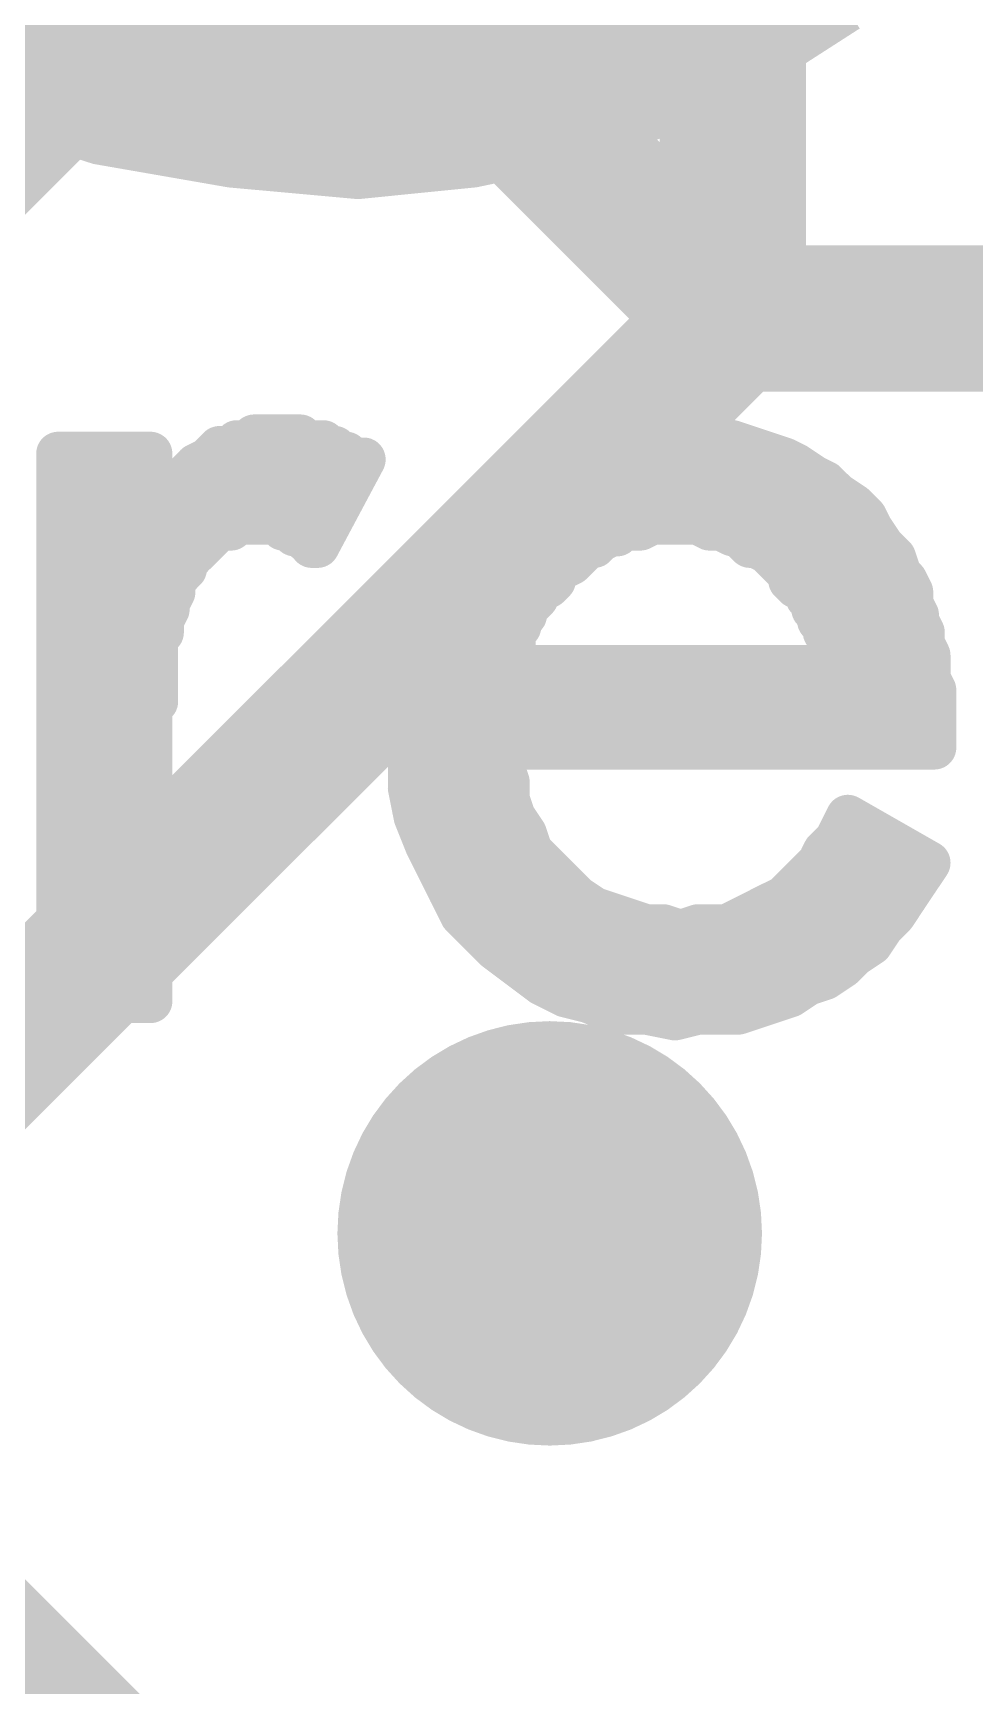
# Model space of a CAD drawing. Extents: x -0.5 to 61.7, y -0.1 to 16.6.
# Drawn here: x 21.329 to 22.963, y 3.66 to 6.528 of the extents above; entities that cross this region are included whole.
import ezdxf

# ---------------------------------------------------------------- set-up
doc = ezdxf.new("R2010")
doc.units = 0
for name, color, linetype in [('1', 12, 'CONTINUOUS'), ('16', 132, 'CONTINUOUS'), ('18', 110, 'CONTINUOUS'), ('21', 41, 'CONTINUOUS')]:
    doc.layers.add(name, color=color, linetype=linetype)

# ---------------------------------------------------------------- blocks, each defined once
blk = doc.blocks.new('ROUNDV')
at = {"const_width": 0.5}
blk.add_lwpolyline([(0, -0.25, 1), (0, 0.25, 1), (0, -0.25)], format="xyb", dxfattribs=at)

msp = doc.modelspace()

# ---------------------------------------------------------------- linework, layer by layer
at = {"layer": '1', "const_width": 0.254}
for points in [[(20.955, 6.0325), (23.1775, 8.255)], [(22.5425, 6.0325), (22.5425, 6.6675)], [(20.955, 4.445), (22.5425, 6.0325)]]:
    msp.add_lwpolyline(points, dxfattribs=at)
at = {"layer": '1', "const_width": 0.127}
for points in [[(22.5874, 5.9876, 1), (22.4976, 6.0774)], [(22.479, 6.0325, 1), (22.606, 6.0325)]]:
    msp.add_lwpolyline(points, format="xyb", dxfattribs=at)
at = {"layer": '16', "const_width": 0.254}
for points in [[(21.275, 7.3), (22.5425, 6.0325)], [(22.5425, 6.0325), (23.3925, 6.0325)], [(21.805, 3.175), (20.2175, 4.7625)]]:
    msp.add_lwpolyline(points, dxfattribs=at)
at = {"layer": '16', "const_width": 0.127}
for points in [[(22.5425, 6.096, 1), (22.5425, 5.969)], [(22.4976, 5.9876, 1), (22.5874, 6.0774)]]:
    msp.add_lwpolyline(points, format="xyb", dxfattribs=at)
at = {"layer": '21', "const_width": 0.0762}
for points in [[(22.7423, 6.568), (22.6023, 6.478)], [(20.9289, 6.5532), (22.7192, 6.5532)], [(21.0742, 6.477), (22.6004, 6.477)], [(22.6023, 6.478), (22.4522, 6.398)], [(21.4423, 6.338), (21.1923, 6.418)], [(21.246, 6.4008), (22.4575, 6.4008)], [(22.4522, 6.398), (22.2823, 6.338)], [(21.6723, 6.298), (21.4423, 6.338)], [(22.2823, 6.338), (22.0922, 6.298)], [(21.5193, 6.3246), (22.2186, 6.3246)], [(21.8923, 6.278), (21.6723, 6.298)], [(22.0922, 6.298), (21.8923, 6.278)], [(21.6822, 5.818), (21.6723, 5.808)], [(21.7022, 5.818), (21.6822, 5.818)], [(21.7123, 5.828), (21.7022, 5.818)], [(21.7923, 5.828), (21.7123, 5.828)], [(21.8023, 5.818), (21.7923, 5.828)], [(21.8323, 5.818), (21.8023, 5.818)], [(21.8323, 5.808), (21.8323, 5.818)], [(22.3422, 5.818), (22.3023, 5.808)], [(22.3723, 5.828), (22.3422, 5.818)], [(22.5023, 5.828), (22.3723, 5.828)], [(22.5423, 5.818), (22.5023, 5.828)], [(22.5723, 5.808), (22.5423, 5.818)], [(21.5323, 5.798), (21.3723, 5.798)], [(21.3723, 5.798), (21.3723, 5.588)], [(21.3723, 5.7912), (21.5323, 5.7912)], [(21.5323, 5.698), (21.5323, 5.798)], [(21.6323, 5.788), (21.6122, 5.778)], [(21.6423, 5.798), (21.6323, 5.788)], [(21.6355, 5.7912), (21.879, 5.7912)], [(21.6523, 5.808), (21.6423, 5.798)], [(21.6723, 5.808), (21.6523, 5.808)], [(21.8223, 5.638), (21.9023, 5.788)], [(21.8523, 5.808), (21.8323, 5.808)], [(21.8622, 5.798), (21.8523, 5.808)], [(21.8723, 5.798), (21.8622, 5.798)], [(21.8823, 5.788), (21.8723, 5.798)], [(21.9023, 5.788), (21.8823, 5.788)], [(22.2523, 5.788), (22.2223, 5.778)], [(22.2722, 5.798), (22.2523, 5.788)], [(22.2586, 5.7912), (22.6227, 5.7912)], [(22.3023, 5.808), (22.2722, 5.798)], [(22.6023, 5.798), (22.5723, 5.808)], [(22.6323, 5.788), (22.6023, 5.798)], [(22.6523, 5.778), (22.6323, 5.788)], [(21.5922, 5.758), (21.5823, 5.748)], [(21.6023, 5.768), (21.5922, 5.758)], [(21.6122, 5.778), (21.6023, 5.768)], [(22.1923, 5.758), (22.1723, 5.748)], [(22.2223, 5.778), (22.1923, 5.758)], [(22.6822, 5.758), (22.6523, 5.778)], [(22.7022, 5.748), (22.6822, 5.758)], [(21.5623, 5.728), (21.5523, 5.708)], [(21.5723, 5.738), (21.5623, 5.728)], [(21.5823, 5.748), (21.5723, 5.738)], [(22.1523, 5.728), (22.1223, 5.708)], [(22.1723, 5.748), (22.1523, 5.728)], [(22.7223, 5.728), (22.7022, 5.748)], [(22.7523, 5.708), (22.7223, 5.728)], [(21.3723, 5.715), (21.5323, 5.715)], [(21.5523, 5.708), (21.5423, 5.698)], [(21.5557, 5.715), (21.8633, 5.715)], [(22.1223, 5.708), (22.1023, 5.688)], [(22.1328, 5.715), (22.7417, 5.715)], [(22.7722, 5.688), (22.7523, 5.708)], [(21.5423, 5.698), (21.5323, 5.698)], [(21.6723, 5.668), (21.6822, 5.678)], [(21.6822, 5.678), (21.7523, 5.678)], [(21.7523, 5.678), (21.7623, 5.668)], [(22.1023, 5.688), (22.0922, 5.668)], [(22.3823, 5.668), (22.4023, 5.678)], [(22.4023, 5.678), (22.4823, 5.678)], [(22.4823, 5.678), (22.5023, 5.668)], [(22.7823, 5.668), (22.7722, 5.688)], [(21.6223, 5.638), (21.6323, 5.648)], [(21.6323, 5.648), (21.6423, 5.658)], [(21.6423, 5.658), (21.6523, 5.668)], [(21.6523, 5.668), (21.6723, 5.668)], [(21.7623, 5.668), (21.7722, 5.668)], [(21.7722, 5.668), (21.7823, 5.658)], [(21.7823, 5.658), (21.7923, 5.658)], [(21.7923, 5.658), (21.8023, 5.648)], [(21.8023, 5.648), (21.8123, 5.648)], [(21.8123, 5.648), (21.8123, 5.638)], [(22.0922, 5.668), (22.0723, 5.638)], [(22.3023, 5.638), (22.3123, 5.648)], [(22.3123, 5.648), (22.3323, 5.658)], [(22.3323, 5.658), (22.3422, 5.658)], [(22.3422, 5.658), (22.3523, 5.668)], [(22.3523, 5.668), (22.3823, 5.668)], [(22.5023, 5.668), (22.5222, 5.668)], [(22.5222, 5.668), (22.5423, 5.658)], [(22.5423, 5.658), (22.5523, 5.658)], [(22.5523, 5.658), (22.5623, 5.648)], [(22.5623, 5.648), (22.5723, 5.638)], [(22.8023, 5.638), (22.7823, 5.668)], [(21.3723, 5.6388), (21.6231, 5.6388)], [(21.5922, 5.608), (21.6023, 5.618)], [(21.6023, 5.618), (21.6023, 5.628)], [(21.6023, 5.628), (21.6122, 5.628)], [(21.6122, 5.628), (21.6223, 5.638)], [(21.8123, 5.6388), (21.8227, 5.6388)], [(21.8123, 5.638), (21.8223, 5.638)], [(22.0523, 5.618), (22.0423, 5.588)], [(22.0723, 5.638), (22.0523, 5.618)], [(22.0728, 5.6388), (22.3031, 5.6388)], [(22.2623, 5.608), (22.2722, 5.618)], [(22.2722, 5.618), (22.2823, 5.628)], [(22.2823, 5.628), (22.2923, 5.638)], [(22.2923, 5.638), (22.3023, 5.638)], [(22.5715, 5.6388), (22.8017, 5.6388)], [(22.5723, 5.638), (22.5823, 5.638)], [(22.5823, 5.638), (22.6023, 5.628)], [(22.6023, 5.628), (22.6122, 5.618)], [(22.6122, 5.618), (22.6223, 5.608)], [(22.8223, 5.618), (22.8023, 5.638)], [(22.8323, 5.588), (22.8223, 5.618)], [(21.3723, 5.588), (21.3723, 4.848)], [(21.5823, 5.588), (21.3723, 5.588)], [(21.3723, 5.588), (21.5823, 5.588)], [(21.5723, 5.578), (21.5823, 5.588)], [(21.5823, 5.588), (21.5922, 5.598)], [(21.5922, 5.598), (21.5922, 5.608)], [(22.0423, 5.588), (22.0323, 5.578)], [(22.2323, 5.588), (22.0423, 5.588)], [(22.0423, 5.588), (22.2323, 5.588)], [(22.2323, 5.588), (22.2423, 5.598)], [(22.2323, 5.578), (22.2323, 5.588)], [(22.2423, 5.598), (22.2623, 5.608)], [(22.6223, 5.608), (22.6323, 5.598)], [(22.6323, 5.598), (22.6423, 5.588)], [(22.8323, 5.588), (22.6423, 5.588)], [(22.6423, 5.588), (22.6423, 5.578)], [(22.6423, 5.588), (22.8323, 5.588)], [(22.8422, 5.578), (22.8323, 5.588)], [(21.3723, 5.5626), (21.5723, 5.5626)], [(21.5623, 5.538), (21.5723, 5.558)], [(21.5723, 5.558), (21.5723, 5.578)], [(22.0323, 5.578), (22.0222, 5.558)], [(22.0222, 5.558), (22.0222, 5.548)], [(22.0246, 5.5626), (22.2068, 5.5626)], [(22.2022, 5.558), (22.2123, 5.568)], [(22.2022, 5.548), (22.2022, 5.558)], [(22.2123, 5.568), (22.2223, 5.568)], [(22.2223, 5.568), (22.2323, 5.578)], [(22.6423, 5.578), (22.6523, 5.568)], [(22.6523, 5.568), (22.6623, 5.568)], [(22.6623, 5.568), (22.6723, 5.558)], [(22.6677, 5.5626), (22.8499, 5.5626)], [(22.6723, 5.558), (22.6723, 5.548)], [(22.8523, 5.558), (22.8422, 5.578)], [(22.8523, 5.538), (22.8523, 5.558)], [(21.5523, 5.508), (21.5623, 5.528)], [(21.5623, 5.528), (21.5623, 5.538)], [(22.0123, 5.528), (22.0023, 5.508)], [(22.0222, 5.548), (22.0123, 5.528)], [(22.1822, 5.528), (22.1923, 5.538)], [(22.1822, 5.518), (22.1822, 5.528)], [(22.1923, 5.538), (22.2022, 5.548)], [(22.6723, 5.548), (22.6822, 5.538)], [(22.6822, 5.538), (22.6822, 5.528)], [(22.6822, 5.528), (22.6923, 5.518)], [(22.8622, 5.518), (22.8523, 5.538)], [(21.5523, 5.488), (21.5523, 5.508)], [(22.0023, 5.498), (21.9923, 5.478)], [(22.0023, 5.508), (22.0023, 5.498)], [(22.1623, 5.488), (22.1723, 5.498)], [(22.1723, 5.508), (22.1822, 5.518)], [(22.1723, 5.498), (22.1723, 5.508)], [(22.6923, 5.518), (22.6923, 5.508)], [(22.6923, 5.508), (22.7022, 5.498)], [(22.7022, 5.498), (22.7022, 5.488)], [(22.8622, 5.508), (22.8622, 5.518)], [(22.8723, 5.488), (22.8622, 5.508)], [(21.3723, 5.4864), (21.5507, 5.4864)], [(21.5423, 5.478), (21.5523, 5.488)], [(21.5423, 5.368), (21.5423, 5.478)], [(21.9923, 5.478), (21.9923, 5.438)], [(21.9964, 5.4864), (22.1623, 5.4864)], [(22.1623, 5.458), (22.1623, 5.488)], [(22.7022, 5.488), (22.7123, 5.478)], [(22.7039, 5.4864), (22.8723, 5.4864)], [(22.7123, 5.478), (22.7123, 5.448)], [(22.8723, 5.468), (22.8723, 5.488)], [(22.1523, 5.448), (22.1623, 5.458)], [(22.1523, 5.428), (22.1523, 5.448)], [(22.7123, 5.448), (22.7223, 5.438)], [(22.8823, 5.448), (22.8723, 5.468)], [(22.8823, 5.408), (22.8823, 5.448)], [(21.9923, 5.438), (21.9823, 5.428)], [(21.9823, 5.428), (21.9823, 5.348)], [(22.7223, 5.428), (22.1523, 5.428)], [(22.7223, 5.438), (22.7223, 5.428)], [(21.3723, 5.4102), (21.5423, 5.4102)], [(21.9823, 5.4102), (22.8823, 5.4102)], [(22.8923, 5.388), (22.8823, 5.408)], [(22.8923, 5.288), (22.8923, 5.388)], [(21.5323, 5.358), (21.5423, 5.368)], [(21.5323, 4.848), (21.5323, 5.358)], [(21.3723, 5.334), (21.5323, 5.334)], [(21.9823, 5.348), (21.9723, 5.328)], [(21.9723, 5.328), (21.9723, 5.308)], [(21.9753, 5.334), (22.8923, 5.334)], [(21.9723, 5.308), (21.9823, 5.258)], [(22.1423, 5.258), (22.1423, 5.288)], [(22.1423, 5.288), (22.8923, 5.288)], [(21.3723, 5.2578), (21.5323, 5.2578)], [(21.9823, 5.258), (21.9823, 5.218)], [(21.9823, 5.2578), (22.1423, 5.2578)], [(22.1523, 5.228), (22.1423, 5.258)], [(21.9823, 5.218), (21.9923, 5.168)], [(22.1523, 5.198), (22.1523, 5.228)], [(22.1623, 5.168), (22.1523, 5.198)], [(21.3723, 5.1816), (21.5323, 5.1816)], [(21.9895, 5.1816), (22.1577, 5.1816)], [(21.9923, 5.168), (22.0123, 5.118)], [(22.1822, 5.138), (22.1623, 5.168)], [(22.7423, 5.168), (22.7323, 5.148)], [(22.8823, 5.088), (22.7423, 5.168)], [(22.1923, 5.108), (22.1822, 5.138)], [(22.7223, 5.128), (22.7022, 5.108)], [(22.7323, 5.148), (22.7223, 5.128)], [(21.3723, 5.1054), (21.5323, 5.1054)], [(22.0123, 5.118), (22.0323, 5.078)], [(22.0186, 5.1054), (22.1949, 5.1054)], [(22.2123, 5.088), (22.1923, 5.108)], [(22.7022, 5.108), (22.6923, 5.088)], [(22.701, 5.1054), (22.8518, 5.1054)], [(22.0323, 5.078), (22.0523, 5.038)], [(22.2323, 5.068), (22.2123, 5.088)], [(22.2523, 5.048), (22.2323, 5.068)], [(22.6822, 5.078), (22.6623, 5.058)], [(22.6923, 5.088), (22.6822, 5.078)], [(22.8622, 5.058), (22.8823, 5.088)], [(22.2722, 5.028), (22.2523, 5.048)], [(22.6623, 5.058), (22.6423, 5.038)], [(22.8422, 5.028), (22.8622, 5.058)], [(21.3723, 5.0292), (21.5323, 5.0292)], [(22.0523, 5.038), (22.0723, 4.998)], [(22.0567, 5.0292), (22.2711, 5.0292)], [(22.3023, 5.008), (22.2722, 5.028)], [(22.6122, 5.018), (22.5922, 5.008)], [(22.6323, 5.028), (22.6122, 5.018)], [(22.6423, 5.038), (22.6323, 5.028)], [(22.6334, 5.0292), (22.8431, 5.0292)], [(22.8223, 4.998), (22.8422, 5.028)], [(22.0723, 4.998), (22.1023, 4.968)], [(22.3323, 4.998), (22.3023, 5.008)], [(22.3622, 4.988), (22.3323, 4.998)], [(22.3923, 4.978), (22.3622, 4.988)], [(22.5523, 4.988), (22.5323, 4.978)], [(22.5723, 4.998), (22.5523, 4.988)], [(22.5922, 5.008), (22.5723, 4.998)], [(22.8023, 4.978), (22.8223, 4.998)], [(21.3723, 4.953), (21.5323, 4.953)], [(22.1023, 4.968), (22.1323, 4.938)], [(22.1173, 4.953), (22.7856, 4.953)], [(22.4223, 4.978), (22.3923, 4.978)], [(22.4522, 4.968), (22.4223, 4.978)], [(22.4823, 4.978), (22.4522, 4.968)], [(22.5323, 4.978), (22.4823, 4.978)], [(22.7823, 4.948), (22.8023, 4.978)], [(22.1323, 4.938), (22.1723, 4.908)], [(22.7323, 4.908), (22.7523, 4.928)], [(22.7523, 4.928), (22.7823, 4.948)], [(22.1723, 4.908), (22.2123, 4.878)], [(22.7022, 4.888), (22.7323, 4.908)], [(21.3723, 4.8768), (21.5323, 4.8768)], [(22.2123, 4.878), (22.2523, 4.858)], [(22.2147, 4.8768), (22.6705, 4.8768)], [(22.6423, 4.858), (22.6723, 4.878)], [(22.6723, 4.878), (22.7022, 4.888)], [(21.3723, 4.848), (21.5323, 4.848)], [(22.2523, 4.858), (22.2923, 4.848)], [(22.2923, 4.848), (22.3422, 4.828)], [(22.5823, 4.838), (22.6122, 4.848)], [(22.6122, 4.848), (22.6423, 4.858)], [(22.3422, 4.828), (22.3923, 4.828)], [(22.3923, 4.828), (22.4423, 4.818)], [(22.4423, 4.818), (22.4823, 4.828)], [(22.4823, 4.828), (22.5523, 4.828)], [(22.5523, 4.828), (22.5823, 4.838)]]:
    msp.add_lwpolyline(points, dxfattribs=at)
at = {"layer": '21', "const_width": 0.0381}
for points in [[(22.7192, 6.5342, 1), (22.7192, 6.5723)], [(22.5919, 6.494, 1), (22.6126, 6.462)], [(22.6112, 6.4612, 1), (22.5933, 6.4948)], [(22.6004, 6.458, 1), (22.6004, 6.4961)], [(22.4433, 6.4148, 1), (22.4612, 6.3812)], [(22.4586, 6.38, 1), (22.4459, 6.416)], [(22.4575, 6.3818, 1), (22.4575, 6.4199)], [(21.4455, 6.3568, 1), (21.439, 6.3192)], [(21.4364, 6.3199, 1), (21.4481, 6.3561)], [(22.2759, 6.356, 1), (22.2886, 6.32)], [(22.2862, 6.3194, 1), (22.2783, 6.3566)], [(21.5193, 6.3437, 1), (21.5193, 6.3056)], [(22.2186, 6.3056, 1), (22.2186, 6.3437)], [(21.674, 6.317, 1), (21.6705, 6.279)], [(21.669, 6.2792, 1), (21.6755, 6.3168)], [(21.8904, 6.297, 1), (21.8941, 6.259)], [(21.8905, 6.259, 1), (21.894, 6.297)], [(22.0883, 6.3166, 1), (22.0962, 6.2794)], [(22.0941, 6.279, 1), (22.0904, 6.317)], [(21.6822, 5.8371, 1), (21.6822, 5.799)], [(21.6957, 5.8045, 1), (21.6688, 5.8315)], [(21.7123, 5.8471, 1), (21.7123, 5.809)], [(21.7257, 5.8145, 1), (21.6988, 5.8415)], [(21.7022, 5.799, 1), (21.7022, 5.8371)], [(21.8057, 5.8415, 1), (21.7788, 5.8145)], [(21.8023, 5.8371, 1), (21.8023, 5.799)], [(21.7923, 5.809, 1), (21.7923, 5.8471)], [(21.8513, 5.818, 1), (21.8132, 5.818)], [(21.8323, 5.799, 1), (21.8323, 5.8371)], [(22.3362, 5.8361, 1), (22.3483, 5.7999)], [(22.3469, 5.7995, 1), (22.3376, 5.8365)], [(22.3723, 5.8471, 1), (22.3723, 5.809)], [(22.3783, 5.8099, 1), (22.3662, 5.8461)], [(22.5069, 5.8465, 1), (22.4976, 5.8095)], [(22.5023, 5.809, 1), (22.5023, 5.8471)], [(22.5483, 5.8361, 1), (22.5362, 5.7999)], [(22.5376, 5.7995, 1), (22.5469, 5.8365)], [(21.3723, 5.8171, 1), (21.3723, 5.779)], [(21.3913, 5.798, 1), (21.3532, 5.798)], [(21.3723, 5.8102, 1), (21.3723, 5.7721)], [(21.5513, 5.798, 1), (21.5132, 5.798)], [(21.5323, 5.779, 1), (21.5323, 5.8171)], [(21.5323, 5.7721, 1), (21.5323, 5.8102)], [(21.6355, 5.8102, 1), (21.6355, 5.7721)], [(21.6288, 5.8115, 1), (21.6557, 5.7845)], [(21.6408, 5.771, 1), (21.6237, 5.805)], [(21.6557, 5.7845, 1), (21.6288, 5.8115)], [(21.6523, 5.8271, 1), (21.6523, 5.789)], [(21.6657, 5.7945, 1), (21.6388, 5.8215)], [(21.6588, 5.8215, 1), (21.6857, 5.7945)], [(21.6723, 5.789, 1), (21.6723, 5.8271)], [(21.6888, 5.8315, 1), (21.7157, 5.8045)], [(21.7888, 5.8045, 1), (21.8157, 5.8315)], [(21.8132, 5.808, 1), (21.8513, 5.808)], [(21.8323, 5.8271, 1), (21.8323, 5.789)], [(21.8657, 5.8215, 1), (21.8388, 5.7945)], [(21.8622, 5.8171, 1), (21.8622, 5.779)], [(21.8488, 5.7845, 1), (21.8757, 5.8115)], [(21.8523, 5.789, 1), (21.8523, 5.8271)], [(21.8857, 5.8115, 1), (21.8588, 5.7845)], [(21.8823, 5.8071, 1), (21.8823, 5.769)], [(21.8723, 5.779, 1), (21.8723, 5.8171)], [(21.879, 5.7721, 1), (21.879, 5.8102)], [(21.9191, 5.779, 1), (21.8854, 5.797)], [(21.9023, 5.769, 1), (21.9023, 5.8071)], [(22.2437, 5.805, 1), (22.2608, 5.771)], [(22.2586, 5.8102, 1), (22.2586, 5.7721)], [(22.2583, 5.7699, 1), (22.2462, 5.8061)], [(22.2662, 5.8161, 1), (22.2783, 5.7799)], [(22.2808, 5.781, 1), (22.2637, 5.815)], [(22.2976, 5.8265, 1), (22.3069, 5.7895)], [(22.3083, 5.7899, 1), (22.2962, 5.8261)], [(22.5783, 5.8261, 1), (22.5662, 5.7899)], [(22.5662, 5.7899, 1), (22.5783, 5.8261)], [(22.6083, 5.8161, 1), (22.5962, 5.7799)], [(22.5962, 5.7799, 1), (22.6083, 5.8161)], [(22.6408, 5.805, 1), (22.6237, 5.771)], [(22.6227, 5.7721, 1), (22.6227, 5.8102)], [(22.6262, 5.7699, 1), (22.6383, 5.8061)], [(21.6057, 5.7445, 1), (21.5788, 5.7715)], [(21.5888, 5.7815, 1), (21.6157, 5.7545)], [(21.6157, 5.7545, 1), (21.5888, 5.7815)], [(21.6037, 5.795, 1), (21.6208, 5.761)], [(21.6257, 5.7645, 1), (21.5988, 5.7915)], [(21.6188, 5.8015, 1), (21.6457, 5.7745)], [(21.8688, 5.7745, 1), (21.8957, 5.8015)], [(22.2008, 5.741, 1), (22.1837, 5.775)], [(22.2162, 5.7961, 1), (22.2283, 5.7599)], [(22.2328, 5.7621, 1), (22.2117, 5.7939)], [(22.6628, 5.7939, 1), (22.6417, 5.7621)], [(22.6437, 5.761, 1), (22.6608, 5.795)], [(22.6908, 5.775, 1), (22.6737, 5.741)], [(21.5793, 5.7195, 1), (21.5452, 5.7365)], [(21.5588, 5.7515, 1), (21.5857, 5.7245)], [(21.5857, 5.7245, 1), (21.5588, 5.7515)], [(21.5688, 5.7615, 1), (21.5957, 5.7345)], [(21.5957, 5.7345, 1), (21.5688, 5.7615)], [(21.5788, 5.7715, 1), (21.6057, 5.7445)], [(22.1628, 5.7121, 1), (22.1417, 5.7439)], [(22.1637, 5.765, 1), (22.1808, 5.731)], [(22.1857, 5.7345, 1), (22.1588, 5.7615)], [(22.1817, 5.7739, 1), (22.2028, 5.7421)], [(22.6717, 5.7421, 1), (22.6928, 5.7739)], [(22.7157, 5.7615, 1), (22.6888, 5.7345)], [(22.6937, 5.731, 1), (22.7108, 5.765)], [(22.7328, 5.7439, 1), (22.7117, 5.7121)], [(21.3723, 5.734, 1), (21.3723, 5.6959)], [(21.5323, 5.6959, 1), (21.5323, 5.734)], [(21.5557, 5.734, 1), (21.5557, 5.6959)], [(21.5657, 5.6945, 1), (21.5388, 5.7215)], [(21.5488, 5.7415, 1), (21.5757, 5.7145)], [(21.8633, 5.6959, 1), (21.8633, 5.734)], [(22.1117, 5.7239, 1), (22.1328, 5.6921)], [(22.1357, 5.6945, 1), (22.1088, 5.7215)], [(22.1328, 5.734, 1), (22.1328, 5.6959)], [(22.1388, 5.7415, 1), (22.1657, 5.7145)], [(22.7088, 5.7145, 1), (22.7357, 5.7415)], [(22.7657, 5.7215, 1), (22.7388, 5.6945)], [(22.7417, 5.6959, 1), (22.7417, 5.734)], [(22.7417, 5.6921, 1), (22.7628, 5.7239)], [(21.5323, 5.7171, 1), (21.5323, 5.679)], [(21.5132, 5.698, 1), (21.5513, 5.698)], [(21.5288, 5.7115, 1), (21.5557, 5.6845)], [(21.5352, 5.7165, 1), (21.5693, 5.6995)], [(21.5423, 5.679, 1), (21.5423, 5.7171)], [(21.6822, 5.697, 1), (21.6822, 5.6589)], [(21.6957, 5.6645, 1), (21.6688, 5.6915)], [(21.7657, 5.6915, 1), (21.7388, 5.6645)], [(21.7523, 5.6589, 1), (21.7523, 5.697)], [(22.0888, 5.7015, 1), (22.1157, 5.6745)], [(22.1193, 5.6795, 1), (22.0852, 5.6965)], [(22.4023, 5.697, 1), (22.4023, 5.6589)], [(22.4108, 5.661, 1), (22.3937, 5.695)], [(22.4908, 5.695, 1), (22.4737, 5.661)], [(22.4823, 5.6589, 1), (22.4823, 5.697)], [(22.7893, 5.6965, 1), (22.7552, 5.6795)], [(22.7588, 5.6745, 1), (22.7857, 5.7015)], [(21.6188, 5.6615, 1), (21.6457, 5.6345)], [(21.6457, 5.6345, 1), (21.6188, 5.6615)], [(21.6288, 5.6715, 1), (21.6557, 5.6445)], [(21.6557, 5.6445, 1), (21.6288, 5.6715)], [(21.6523, 5.6871, 1), (21.6523, 5.649)], [(21.6657, 5.6545, 1), (21.6388, 5.6815)], [(21.6588, 5.6815, 1), (21.6857, 5.6545)], [(21.6723, 5.649, 1), (21.6723, 5.6871)], [(21.7623, 5.6871, 1), (21.7623, 5.649)], [(21.7488, 5.6545, 1), (21.7757, 5.6815)], [(21.7857, 5.6815, 1), (21.7588, 5.6545)], [(21.7823, 5.6771, 1), (21.7823, 5.639)], [(21.7688, 5.6445, 1), (21.7957, 5.6715)], [(21.7722, 5.649, 1), (21.7722, 5.6871)], [(21.8057, 5.6715, 1), (21.7788, 5.6445)], [(21.8023, 5.6671, 1), (21.8023, 5.629)], [(21.7888, 5.6345, 1), (21.8157, 5.6615)], [(21.7923, 5.639, 1), (21.7923, 5.6771)], [(21.8313, 5.648, 1), (21.7932, 5.648)], [(21.8123, 5.629, 1), (21.8123, 5.6671)], [(22.0752, 5.6765, 1), (22.1093, 5.6595)], [(22.1081, 5.6574, 1), (22.0764, 5.6786)], [(22.3037, 5.665, 1), (22.3208, 5.631)], [(22.3257, 5.6345, 1), (22.2988, 5.6615)], [(22.3323, 5.6771, 1), (22.3323, 5.639)], [(22.3288, 5.6715, 1), (22.3557, 5.6445)], [(22.3408, 5.641, 1), (22.3237, 5.675)], [(22.3523, 5.6871, 1), (22.3523, 5.649)], [(22.3657, 5.6545, 1), (22.3388, 5.6815)], [(22.3422, 5.639, 1), (22.3422, 5.6771)], [(22.3737, 5.685, 1), (22.3908, 5.651)], [(22.3823, 5.649, 1), (22.3823, 5.6871)], [(22.5023, 5.6871, 1), (22.5023, 5.649)], [(22.4937, 5.651, 1), (22.5108, 5.685)], [(22.5308, 5.685, 1), (22.5137, 5.651)], [(22.5222, 5.649, 1), (22.5222, 5.6871)], [(22.5423, 5.6771, 1), (22.5423, 5.639)], [(22.5657, 5.6715, 1), (22.5388, 5.6445)], [(22.5337, 5.641, 1), (22.5508, 5.675)], [(22.5757, 5.6615, 1), (22.5488, 5.6345)], [(22.5488, 5.6345, 1), (22.5757, 5.6615)], [(22.5523, 5.639, 1), (22.5523, 5.6771)], [(22.7981, 5.6786, 1), (22.7664, 5.6574)], [(22.7652, 5.6595, 1), (22.7993, 5.6765)], [(21.3723, 5.6579, 1), (21.3723, 5.6198)], [(21.6023, 5.6471, 1), (21.6023, 5.609)], [(21.6213, 5.628, 1), (21.5832, 5.628)], [(21.6157, 5.6045, 1), (21.5888, 5.6315)], [(21.5988, 5.6415, 1), (21.6257, 5.6145)], [(21.6088, 5.6515, 1), (21.6357, 5.6245)], [(21.6357, 5.6245, 1), (21.6088, 5.6515)], [(21.6122, 5.609, 1), (21.6122, 5.6471)], [(21.6231, 5.6198, 1), (21.6231, 5.6579)], [(21.7932, 5.638, 1), (21.8313, 5.638)], [(21.8123, 5.6579, 1), (21.8123, 5.6198)], [(21.8123, 5.657, 1), (21.8123, 5.6189)], [(21.8054, 5.647, 1), (21.8391, 5.629)], [(21.8223, 5.6189, 1), (21.8223, 5.657)], [(21.8227, 5.6198, 1), (21.8227, 5.6579)], [(22.0703, 5.612, 1), (22.0342, 5.624)], [(22.0564, 5.6486, 1), (22.0881, 5.6274)], [(22.0728, 5.6579, 1), (22.0728, 5.6198)], [(22.0857, 5.6245, 1), (22.0588, 5.6515)], [(22.2857, 5.6045, 1), (22.2588, 5.6315)], [(22.2688, 5.6415, 1), (22.2957, 5.6145)], [(22.2957, 5.6145, 1), (22.2688, 5.6415)], [(22.2923, 5.657, 1), (22.2923, 5.6189)], [(22.3057, 5.6245, 1), (22.2788, 5.6515)], [(22.2888, 5.6515, 1), (22.3157, 5.6245)], [(22.3023, 5.6189, 1), (22.3023, 5.657)], [(22.3031, 5.6198, 1), (22.3031, 5.6579)], [(22.5715, 5.6579, 1), (22.5715, 5.6198)], [(22.5723, 5.657, 1), (22.5723, 5.6189)], [(22.5588, 5.6245, 1), (22.5857, 5.6515)], [(22.5908, 5.655, 1), (22.5737, 5.621)], [(22.5823, 5.6189, 1), (22.5823, 5.657)], [(22.6157, 5.6415, 1), (22.5888, 5.6145)], [(22.6257, 5.6315, 1), (22.5988, 5.6045)], [(22.5937, 5.611, 1), (22.6108, 5.645)], [(22.8157, 5.6515, 1), (22.7888, 5.6245)], [(22.7864, 5.6274, 1), (22.8181, 5.6486)], [(22.8017, 5.6198, 1), (22.8017, 5.6579)], [(22.8403, 5.624, 1), (22.8042, 5.612)], [(21.3913, 5.588, 1), (21.3532, 5.588)], [(21.3723, 5.6071, 1), (21.3723, 5.569)], [(21.3723, 5.6071, 1), (21.3723, 5.569)], [(21.5957, 5.5745, 1), (21.5688, 5.6015)], [(21.6113, 5.608, 1), (21.5732, 5.608)], [(21.5788, 5.6215, 1), (21.6057, 5.5945)], [(21.6057, 5.5845, 1), (21.5788, 5.6115)], [(21.5823, 5.569, 1), (21.5823, 5.6071)], [(21.5823, 5.569, 1), (21.5823, 5.6071)], [(21.5832, 5.618, 1), (21.6213, 5.618)], [(22.0423, 5.6071, 1), (22.0423, 5.569)], [(22.0423, 5.6071, 1), (22.0423, 5.569)], [(22.0557, 5.5745, 1), (22.0288, 5.6015)], [(22.0388, 5.6315, 1), (22.0657, 5.6045)], [(22.2513, 5.588, 1), (22.2132, 5.588)], [(22.2337, 5.615, 1), (22.2508, 5.581)], [(22.2557, 5.5845, 1), (22.2288, 5.6115)], [(22.2323, 5.569, 1), (22.2323, 5.6071)], [(22.2323, 5.569, 1), (22.2323, 5.6071)], [(22.2488, 5.6215, 1), (22.2757, 5.5945)], [(22.2588, 5.6315, 1), (22.2857, 5.6045)], [(22.2708, 5.591, 1), (22.2537, 5.625)], [(22.5988, 5.6045, 1), (22.6257, 5.6315)], [(22.6357, 5.6215, 1), (22.6088, 5.5945)], [(22.6088, 5.5945, 1), (22.6357, 5.6215)], [(22.6457, 5.6115, 1), (22.6188, 5.5845)], [(22.6188, 5.5845, 1), (22.6457, 5.6115)], [(22.6423, 5.6071, 1), (22.6423, 5.569)], [(22.6613, 5.588, 1), (22.6232, 5.588)], [(22.6423, 5.6071, 1), (22.6423, 5.569)], [(22.8088, 5.6045, 1), (22.8357, 5.6315)], [(22.8457, 5.6015, 1), (22.8188, 5.5745)], [(22.8323, 5.569, 1), (22.8323, 5.6071)], [(22.8323, 5.569, 1), (22.8323, 5.6071)], [(21.3532, 5.588, 1), (21.3913, 5.588)], [(21.3723, 5.5817, 1), (21.3723, 5.5436)], [(21.5588, 5.5915, 1), (21.5857, 5.5645)], [(21.5913, 5.578, 1), (21.5532, 5.578)], [(21.5893, 5.5495, 1), (21.5552, 5.5665)], [(21.5688, 5.6015, 1), (21.5957, 5.5745)], [(21.5723, 5.5436, 1), (21.5723, 5.5817)], [(21.5732, 5.598, 1), (21.6113, 5.598)], [(22.0413, 5.558, 1), (22.0032, 5.558)], [(22.0246, 5.5817, 1), (22.0246, 5.5436)], [(22.0188, 5.5915, 1), (22.0457, 5.5645)], [(22.0493, 5.5695, 1), (22.0152, 5.5865)], [(22.0242, 5.594, 1), (22.0603, 5.582)], [(22.2213, 5.558, 1), (22.1832, 5.558)], [(22.2123, 5.5871, 1), (22.2123, 5.549)], [(22.2257, 5.5545, 1), (22.1988, 5.5815)], [(22.2088, 5.5815, 1), (22.2357, 5.5545)], [(22.2068, 5.5436, 1), (22.2068, 5.5817)], [(22.2188, 5.6015, 1), (22.2457, 5.5745)], [(22.2132, 5.578, 1), (22.2513, 5.578)], [(22.2457, 5.5645, 1), (22.2188, 5.5915)], [(22.2223, 5.549, 1), (22.2223, 5.5871)], [(22.6557, 5.5915, 1), (22.6288, 5.5645)], [(22.6232, 5.578, 1), (22.6613, 5.578)], [(22.6288, 5.5745, 1), (22.6557, 5.6015)], [(22.6523, 5.5871, 1), (22.6523, 5.549)], [(22.6388, 5.5545, 1), (22.6657, 5.5815)], [(22.6757, 5.5815, 1), (22.6488, 5.5545)], [(22.6677, 5.5817, 1), (22.6677, 5.5436)], [(22.6913, 5.558, 1), (22.6532, 5.558)], [(22.6623, 5.549, 1), (22.6623, 5.5871)], [(22.8142, 5.582, 1), (22.8503, 5.594)], [(22.8593, 5.5865, 1), (22.8252, 5.5695)], [(22.8288, 5.5645, 1), (22.8557, 5.5915)], [(22.8713, 5.558, 1), (22.8332, 5.558)], [(22.8499, 5.5436, 1), (22.8499, 5.5817)], [(21.5813, 5.538, 1), (21.5432, 5.538)], [(21.5452, 5.5465, 1), (21.5793, 5.5295)], [(21.5793, 5.5195, 1), (21.5452, 5.5365)], [(21.5532, 5.558, 1), (21.5913, 5.558)], [(22.0293, 5.5195, 1), (21.9952, 5.5365)], [(22.0052, 5.5665, 1), (22.0393, 5.5495)], [(22.0032, 5.548, 1), (22.0413, 5.548)], [(22.0393, 5.5395, 1), (22.0052, 5.5565)], [(22.2013, 5.528, 1), (22.1632, 5.528)], [(22.1788, 5.5515, 1), (22.2057, 5.5245)], [(22.2057, 5.5245, 1), (22.1788, 5.5515)], [(22.1888, 5.5715, 1), (22.2157, 5.5445)], [(22.1832, 5.548, 1), (22.2213, 5.548)], [(22.2157, 5.5345, 1), (22.1888, 5.5615)], [(22.6857, 5.5615, 1), (22.6588, 5.5345)], [(22.6532, 5.548, 1), (22.6913, 5.548)], [(22.6588, 5.5445, 1), (22.6857, 5.5715)], [(22.7013, 5.538, 1), (22.6632, 5.538)], [(22.6957, 5.5415, 1), (22.6688, 5.5145)], [(22.6688, 5.5245, 1), (22.6957, 5.5515)], [(22.8693, 5.5465, 1), (22.8352, 5.5295)], [(22.8352, 5.5495, 1), (22.8693, 5.5665)], [(21.5713, 5.508, 1), (21.5332, 5.508)], [(21.5432, 5.528, 1), (21.5813, 5.528)], [(22.0213, 5.508, 1), (21.9832, 5.508)], [(22.0193, 5.4895, 1), (21.9852, 5.5065)], [(21.9952, 5.5365, 1), (22.0293, 5.5195)], [(22.1913, 5.508, 1), (22.1532, 5.508)], [(22.1588, 5.5215, 1), (22.1857, 5.4945)], [(22.1857, 5.4845, 1), (22.1588, 5.5115)], [(22.1688, 5.5415, 1), (22.1957, 5.5145)], [(22.1632, 5.518, 1), (22.2013, 5.518)], [(22.1957, 5.5045, 1), (22.1688, 5.5315)], [(22.6632, 5.528, 1), (22.7013, 5.528)], [(22.7057, 5.5215, 1), (22.6788, 5.4945)], [(22.7113, 5.518, 1), (22.6732, 5.518)], [(22.6788, 5.5045, 1), (22.7057, 5.5315)], [(22.7213, 5.498, 1), (22.6832, 5.498)], [(22.8332, 5.538, 1), (22.8713, 5.538)], [(22.8813, 5.518, 1), (22.8432, 5.518)], [(22.8793, 5.5165, 1), (22.8452, 5.4995)], [(22.8452, 5.5095, 1), (22.8793, 5.5265)], [(21.3723, 5.5055, 1), (21.3723, 5.4674)], [(21.5613, 5.478, 1), (21.5232, 5.478)], [(21.5288, 5.4915, 1), (21.5557, 5.4645)], [(21.5352, 5.5165, 1), (21.5693, 5.4995)], [(21.5657, 5.4745, 1), (21.5388, 5.5015)], [(21.5507, 5.4674, 1), (21.5507, 5.5055)], [(22.0113, 5.478, 1), (21.9732, 5.478)], [(21.9964, 5.5055, 1), (21.9964, 5.4674)], [(21.9852, 5.5165, 1), (22.0193, 5.4995)], [(21.9832, 5.498, 1), (22.0213, 5.498)], [(22.1488, 5.5015, 1), (22.1757, 5.4745)], [(22.1813, 5.488, 1), (22.1432, 5.488)], [(22.1532, 5.498, 1), (22.1913, 5.498)], [(22.1623, 5.4674, 1), (22.1623, 5.5055)], [(22.6732, 5.508, 1), (22.7113, 5.508)], [(22.7157, 5.5015, 1), (22.6888, 5.4745)], [(22.7039, 5.5055, 1), (22.7039, 5.4674)], [(22.6888, 5.4845, 1), (22.7157, 5.5115)], [(22.7313, 5.478, 1), (22.6932, 5.478)], [(22.6988, 5.4645, 1), (22.7257, 5.4915)], [(22.8432, 5.508, 1), (22.8813, 5.508)], [(22.8913, 5.488, 1), (22.8532, 5.488)], [(22.8552, 5.4795, 1), (22.8893, 5.4965)], [(22.8723, 5.4674, 1), (22.8723, 5.5055)], [(21.5332, 5.488, 1), (21.5713, 5.488)], [(21.9752, 5.4865, 1), (22.0093, 5.4695)], [(22.1713, 5.448, 1), (22.1332, 5.448)], [(22.1388, 5.4615, 1), (22.1657, 5.4345)], [(22.1757, 5.4445, 1), (22.1488, 5.4715)], [(22.6832, 5.488, 1), (22.7213, 5.488)], [(22.7257, 5.4615, 1), (22.6988, 5.4345)], [(22.8893, 5.4765, 1), (22.8552, 5.4595)], [(22.8532, 5.468, 1), (22.8913, 5.468)], [(22.9013, 5.448, 1), (22.8632, 5.448)], [(21.9688, 5.4415, 1), (21.9957, 5.4145)], [(22.0013, 5.428, 1), (21.9632, 5.428)], [(21.9732, 5.438, 1), (22.0113, 5.438)], [(22.0057, 5.4245, 1), (21.9788, 5.4515)], [(22.1523, 5.447, 1), (22.1523, 5.4089)], [(22.1432, 5.458, 1), (22.1813, 5.458)], [(22.6932, 5.448, 1), (22.7313, 5.448)], [(22.7413, 5.438, 1), (22.7032, 5.438)], [(22.7088, 5.4245, 1), (22.7357, 5.4515)], [(22.7223, 5.4089, 1), (22.7223, 5.447)], [(22.8652, 5.4395, 1), (22.8993, 5.4565)], [(21.3723, 5.4293, 1), (21.3723, 5.3912)], [(21.5423, 5.3912, 1), (21.5423, 5.4293)], [(21.9823, 5.4293, 1), (21.9823, 5.3912)], [(22.1332, 5.428, 1), (22.1713, 5.428)], [(22.7032, 5.428, 1), (22.7413, 5.428)], [(22.8993, 5.4165, 1), (22.8652, 5.3995)], [(22.8632, 5.408, 1), (22.9013, 5.408)], [(22.9113, 5.388, 1), (22.8732, 5.388)], [(22.8823, 5.3912, 1), (22.8823, 5.4293)], [(21.5513, 5.358, 1), (21.5132, 5.358)], [(21.5557, 5.3545, 1), (21.5288, 5.3815)], [(22.8752, 5.3795, 1), (22.9093, 5.3965)], [(21.3723, 5.3531, 1), (21.3723, 5.315)], [(21.5188, 5.3715, 1), (21.5457, 5.3445)], [(21.5232, 5.368, 1), (21.5613, 5.368)], [(21.5323, 5.315, 1), (21.5323, 5.3531)], [(21.9913, 5.328, 1), (21.9532, 5.328)], [(21.9753, 5.3531, 1), (21.9753, 5.315)], [(21.9632, 5.348, 1), (22.0013, 5.348)], [(21.9993, 5.3395, 1), (21.9652, 5.3565)], [(22.8923, 5.315, 1), (22.8923, 5.3531)], [(21.9552, 5.3365, 1), (21.9893, 5.3195)], [(21.9909, 5.3117, 1), (21.9536, 5.3043)], [(21.9532, 5.308, 1), (21.9913, 5.308)], [(22.1423, 5.3071, 1), (22.1423, 5.269)], [(22.1613, 5.288, 1), (22.1232, 5.288)], [(22.8732, 5.288, 1), (22.9113, 5.288)], [(22.8923, 5.269, 1), (22.8923, 5.3071)], [(21.3723, 5.2769, 1), (21.3723, 5.2388)], [(21.5323, 5.2388, 1), (21.5323, 5.2769)], [(22.0013, 5.258, 1), (21.9632, 5.258)], [(21.9823, 5.2769, 1), (21.9823, 5.2388)], [(21.9636, 5.2543, 1), (22.0009, 5.2617)], [(22.1603, 5.264, 1), (22.1242, 5.252)], [(22.1423, 5.2388, 1), (22.1423, 5.2769)], [(22.0009, 5.2217, 1), (21.9636, 5.2143)], [(22.1232, 5.258, 1), (22.1613, 5.258)], [(22.1713, 5.228, 1), (22.1332, 5.228)], [(22.1342, 5.222, 1), (22.1703, 5.234)], [(21.9632, 5.218, 1), (22.0013, 5.218)], [(22.1703, 5.204, 1), (22.1342, 5.192)], [(21.3723, 5.2007, 1), (21.3723, 5.1626)], [(21.5323, 5.1626, 1), (21.5323, 5.2007)], [(21.9895, 5.2007, 1), (21.9895, 5.1626)], [(22.0099, 5.1751, 1), (21.9746, 5.1609)], [(22.1332, 5.198, 1), (22.1713, 5.198)], [(22.1781, 5.1786, 1), (22.1464, 5.1574)], [(22.1442, 5.162, 1), (22.1803, 5.174)], [(22.1577, 5.1626, 1), (22.1577, 5.2007)], [(22.7517, 5.1845, 1), (22.7328, 5.1515)], [(22.7593, 5.1595, 1), (22.7252, 5.1765)], [(21.9736, 5.1643, 1), (22.0109, 5.1717)], [(22.2003, 5.144, 1), (22.1642, 5.132)], [(22.1664, 5.1274, 1), (22.1981, 5.1486)], [(22.7357, 5.1145, 1), (22.7088, 5.1415)], [(22.7152, 5.1565, 1), (22.7493, 5.1395)], [(22.7493, 5.1395, 1), (22.7152, 5.1565)], [(21.3723, 5.1245, 1), (21.3723, 5.0864)], [(21.5323, 5.0864, 1), (21.5323, 5.1245)], [(22.0293, 5.1265, 1), (21.9952, 5.1095)], [(21.9946, 5.1109, 1), (22.0299, 5.1251)], [(22.0186, 5.1245, 1), (22.0186, 5.0864)], [(22.2057, 5.1215, 1), (22.1788, 5.0945)], [(22.1949, 5.0864, 1), (22.1949, 5.1245)], [(22.701, 5.1245, 1), (22.701, 5.0864)], [(22.6888, 5.1215, 1), (22.7157, 5.0945)], [(22.7193, 5.0995, 1), (22.6852, 5.1165)], [(22.7052, 5.1365, 1), (22.7393, 5.1195)], [(22.8518, 5.0864, 1), (22.8518, 5.1245)], [(22.0493, 5.0865, 1), (22.0152, 5.0695)], [(22.1742, 5.102, 1), (22.2103, 5.114)], [(22.2257, 5.1015, 1), (22.1988, 5.0745)], [(22.1988, 5.0745, 1), (22.2257, 5.1015)], [(22.2457, 5.0815, 1), (22.2188, 5.0545)], [(22.6688, 5.0915, 1), (22.6957, 5.0645)], [(22.6957, 5.0645, 1), (22.6688, 5.0915)], [(22.6752, 5.0965, 1), (22.7093, 5.0795)], [(22.7057, 5.0745, 1), (22.6788, 5.1015)], [(22.8981, 5.0774, 1), (22.8664, 5.0986)], [(22.8728, 5.0715, 1), (22.8917, 5.1045)], [(22.0152, 5.0695, 1), (22.0493, 5.0865)], [(22.2188, 5.0545, 1), (22.2457, 5.0815)], [(22.2657, 5.0615, 1), (22.2388, 5.0345)], [(22.2388, 5.0345, 1), (22.2657, 5.0615)], [(22.6488, 5.0715, 1), (22.6757, 5.0445)], [(22.6757, 5.0445, 1), (22.6488, 5.0715)], [(22.8464, 5.0686, 1), (22.8781, 5.0474)], [(22.8781, 5.0474, 1), (22.8464, 5.0686)], [(21.3723, 5.0483, 1), (21.3723, 5.0102)], [(21.5323, 5.0102, 1), (21.5323, 5.0483)], [(22.0693, 5.0465, 1), (22.0352, 5.0295)], [(22.0352, 5.0295, 1), (22.0693, 5.0465)], [(22.0567, 5.0483, 1), (22.0567, 5.0102)], [(22.2828, 5.0439, 1), (22.2617, 5.0121)], [(22.2588, 5.0145, 1), (22.2857, 5.0415)], [(22.2711, 5.0102, 1), (22.2711, 5.0483)], [(22.6037, 5.035, 1), (22.6208, 5.001)], [(22.6208, 5.001, 1), (22.6037, 5.035)], [(22.6188, 5.0415, 1), (22.6457, 5.0145)], [(22.6334, 5.0483, 1), (22.6334, 5.0102)], [(22.6288, 5.0515, 1), (22.6557, 5.0245)], [(22.6408, 5.011, 1), (22.6237, 5.045)], [(22.6557, 5.0245, 1), (22.6288, 5.0515)], [(22.8264, 5.0386, 1), (22.8581, 5.0174)], [(22.8581, 5.0174, 1), (22.8264, 5.0386)], [(22.8431, 5.0102, 1), (22.8431, 5.0483)], [(22.0857, 5.0115, 1), (22.0588, 4.9845)], [(22.0552, 4.9895, 1), (22.0893, 5.0065)], [(22.3083, 5.0261, 1), (22.2962, 4.9899)], [(22.2917, 4.9921, 1), (22.3128, 5.0239)], [(22.3383, 5.0161, 1), (22.3262, 4.9799)], [(22.3262, 4.9799, 1), (22.3383, 5.0161)], [(22.3683, 5.0061, 1), (22.3562, 4.9699)], [(22.3562, 4.9699, 1), (22.3683, 5.0061)], [(22.5437, 5.005, 1), (22.5608, 4.971)], [(22.5608, 4.971, 1), (22.5437, 5.005)], [(22.5637, 5.015, 1), (22.5808, 4.981)], [(22.5808, 4.981, 1), (22.5637, 5.015)], [(22.5837, 5.025, 1), (22.6008, 4.991)], [(22.6008, 4.991, 1), (22.5837, 5.025)], [(22.8064, 5.0086, 1), (22.8381, 4.9874)], [(22.8357, 4.9845, 1), (22.8088, 5.0115)], [(21.3723, 4.9721, 1), (21.3723, 4.934)], [(21.5323, 4.934, 1), (21.5323, 4.9721)], [(22.1157, 4.9815, 1), (22.0888, 4.9545)], [(22.0888, 4.9545, 1), (22.1157, 4.9815)], [(22.1173, 4.9721, 1), (22.1173, 4.934)], [(22.3923, 4.9971, 1), (22.3923, 4.959)], [(22.3862, 4.9599, 1), (22.3983, 4.9961)], [(22.4283, 4.9961, 1), (22.4162, 4.9599)], [(22.4223, 4.959, 1), (22.4223, 4.9971)], [(22.4462, 4.9861, 1), (22.4583, 4.9499)], [(22.4462, 4.9499, 1), (22.4583, 4.9861)], [(22.4823, 4.9971, 1), (22.4823, 4.959)], [(22.4883, 4.9599, 1), (22.4762, 4.9961)], [(22.5237, 4.995, 1), (22.5408, 4.961)], [(22.5323, 4.959, 1), (22.5323, 4.9971)], [(22.7888, 4.9915, 1), (22.8157, 4.9645)], [(22.7856, 4.934, 1), (22.7856, 4.9721)], [(22.8181, 4.9674, 1), (22.7864, 4.9886)], [(22.1437, 4.9532, 1), (22.1208, 4.9228)], [(22.1188, 4.9245, 1), (22.1457, 4.9515)], [(22.7417, 4.9439, 1), (22.7628, 4.9121)], [(22.7657, 4.9145, 1), (22.7388, 4.9415)], [(22.7664, 4.9586, 1), (22.7981, 4.9374)], [(22.7928, 4.9321, 1), (22.7717, 4.9639)], [(22.1837, 4.9232, 1), (22.1608, 4.8928)], [(22.1608, 4.8928, 1), (22.1837, 4.9232)], [(22.7188, 4.9215, 1), (22.7457, 4.8945)], [(22.7428, 4.8921, 1), (22.7217, 4.9239)], [(21.3723, 4.8959, 1), (21.3723, 4.8578)], [(21.5323, 4.8578, 1), (21.5323, 4.8959)], [(22.2208, 4.895, 1), (22.2037, 4.861)], [(22.2147, 4.8959, 1), (22.2147, 4.8578)], [(22.2008, 4.8628, 1), (22.2237, 4.8932)], [(22.6662, 4.8961, 1), (22.6783, 4.8599)], [(22.6828, 4.8621, 1), (22.6617, 4.8939)], [(22.6705, 4.8578, 1), (22.6705, 4.8959)], [(22.6917, 4.9039, 1), (22.7128, 4.8721)], [(22.7083, 4.8699, 1), (22.6962, 4.9061)], [(21.3723, 4.867, 1), (21.3723, 4.8289)], [(21.5323, 4.8289, 1), (21.5323, 4.867)], [(22.2569, 4.8765, 1), (22.2476, 4.8395)], [(22.2437, 4.841, 1), (22.2608, 4.875)], [(22.2993, 4.8657, 1), (22.2852, 4.8303)], [(22.2876, 4.8295, 1), (22.2969, 4.8665)], [(22.6062, 4.8661, 1), (22.6183, 4.8299)], [(22.6183, 4.8299, 1), (22.6062, 4.8661)], [(22.6317, 4.8739, 1), (22.6528, 4.8421)], [(22.6483, 4.8399, 1), (22.6362, 4.8761)], [(21.3532, 4.848, 1), (21.3913, 4.848)], [(21.5132, 4.848, 1), (21.5513, 4.848)], [(22.3422, 4.8471, 1), (22.3422, 4.809)], [(22.3352, 4.8103, 1), (22.3493, 4.8457)], [(22.396, 4.8467, 1), (22.3885, 4.8093)], [(22.3923, 4.809, 1), (22.3923, 4.8471)], [(22.4376, 4.8365, 1), (22.4469, 4.7995)], [(22.4385, 4.7993, 1), (22.446, 4.8367)], [(22.4823, 4.8471, 1), (22.4823, 4.809)], [(22.4869, 4.8095, 1), (22.4776, 4.8465)], [(22.5462, 4.8461, 1), (22.5583, 4.8099)], [(22.5523, 4.809, 1), (22.5523, 4.8471)], [(22.5762, 4.8561, 1), (22.5883, 4.8199)], [(22.5883, 4.8199, 1), (22.5762, 4.8561)]]:
    msp.add_lwpolyline(points, format="xyb", dxfattribs=at)

# ---------------------------------------------------------------- block references
at = {"layer": '18', "xscale": 0.7366, "yscale": 0.7366}
msp.add_blockref('ROUNDV', (22.225, 4.445), dxfattribs=at)
msp.add_blockref('ROUNDV', (22.225, 4.445), dxfattribs=at)

doc.saveas('drawing.dxf')
